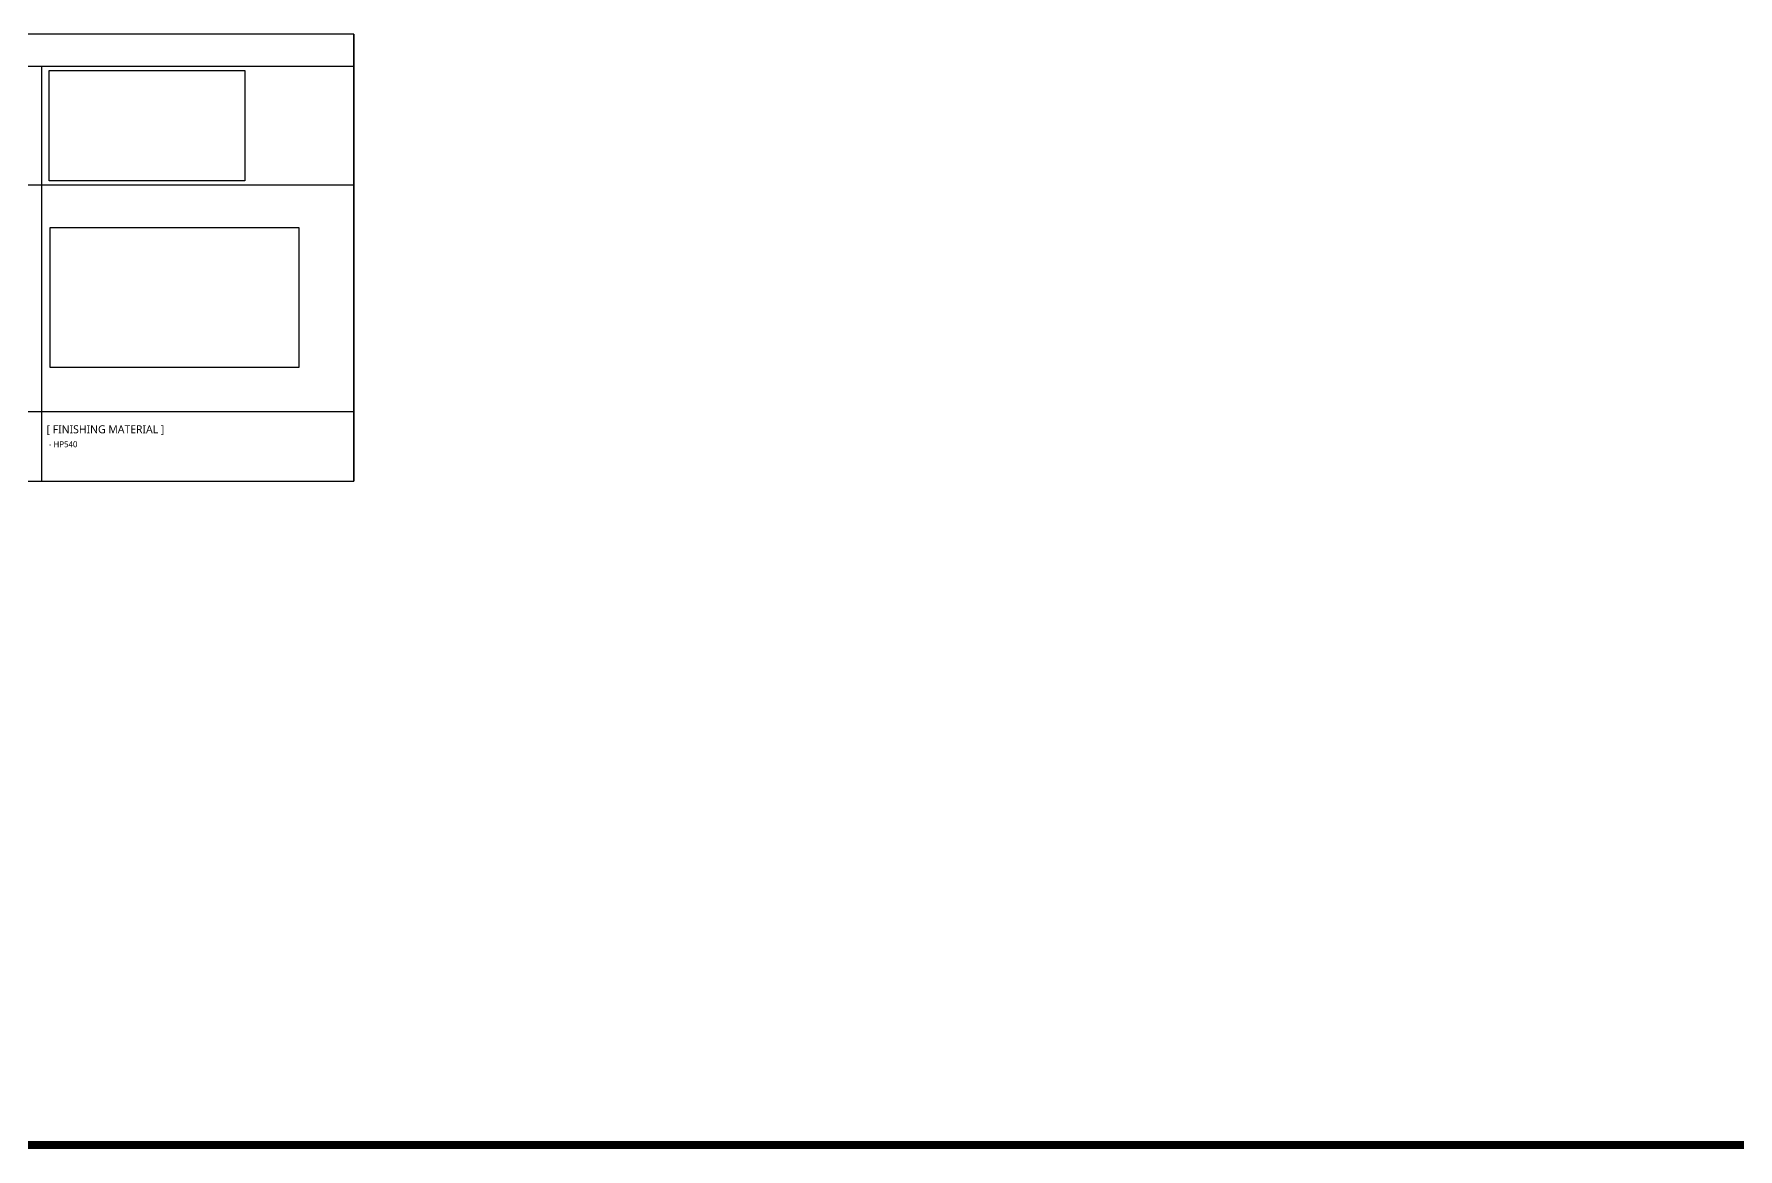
# Model space of a CAD drawing. Header units: millimetres. Extents: x 512 to 764439, y -71 to 559481.
# Drawn here: x 526170 to 552530, y 188229 to 205477 of the extents above; entities that cross this region are included whole.
import ezdxf

# ---------------------------------------------------------------- set-up
doc = ezdxf.new("R2010")
doc.units = ezdxf.units.MM
doc.header["$LTSCALE"] = 50
doc.layers.add('_R_F_WIN', color=4, linetype='Continuous')
doc.styles.add('맑은 고딕', font='malgun.ttf')
doc.styles.add('맑은고딕', font='malgun.ttf')
picture_1 = doc.add_image_def('image30.png', size_in_pixel=(1920, 1080))
picture_2 = doc.add_image_def('image31.png', size_in_pixel=(1920, 1080))

msp = doc.modelspace()

# ---------------------------------------------------------------- linework, layer by layer
msp.add_lwpolyline([(531115.61236408, 205477.23742613), (521374.6857065, 205477.23742613), (521374.6857065, 198562.49294258), (531115.61236408, 198562.49294258)], close=True)
for points in [[(526289.89500915, 198562.49294258), (526289.89500915, 204981.98765498)], [(521374.6857065, 203143.75041764), (531115.61236408, 203143.75041764)], [(521374.6857065, 199636.64604401), (531115.61236408, 199636.64604401)]]:
    msp.add_lwpolyline(points)
at = {"color": 32, "true_color": 0xcd6928, "const_width": 121.76646086}
msp.add_lwpolyline([(453483.11854107, 188289.94122713), (604118.54995258, 188289.94122713)], dxfattribs=at)
at = {"layer": '_R_F_WIN', "color": 7}
msp.add_line((531115.61236408, 205477.23742613), (531115.61236408, 198562.49294258), dxfattribs=at)
msp.add_lwpolyline([(531115.61236408, 205477.23742613), (521374.6857065, 205477.23742613), (521374.6857065, 204981.98765498), (531115.61236408, 204981.98765498)], dxfattribs=at)

# ---------------------------------------------------------------- texts
at = {"insert": (526400.62578119, 199178.36615273), "char_height": 92.859332091, "attachment_point": 1, "style": '맑은고딕'}
msp.add_mtext_dynamic_manual_height_columns('- HP540', width=3264.8350786126, gutter_width=15.47655535, heights=[944.20321998], dxfattribs=at)
at = {"layer": '_R_F_WIN', "color": 7, "style": '맑은 고딕'}
msp.add_text('[ FINISHING MATERIAL ]', height=123.8124427883, dxfattribs=at).set_placement((526363.91841399, 199301.04161978))

# ---------------------------------------------------------------- pictures from other files: only their frames are drawn
image = msp.add_image(picture_2, insert=(526402.22349899, 203209.02376591), size_in_units=(3028.51043529, 1703.53711985))
image.dxf.flags = 7
image = msp.add_image(picture_1, insert=(526418.87834422, 200320.79891633), size_in_units=(3847.53010487, 2164.23568399))
image.dxf.flags = 7

doc.saveas('drawing.dxf')
